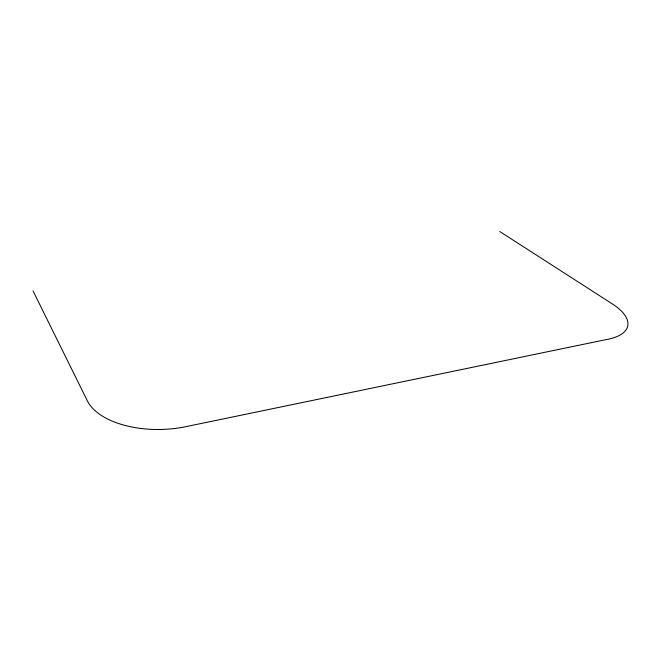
<?xml version="1.0" encoding="UTF-8"?>
<svg xmlns="http://www.w3.org/2000/svg" width="661" height="661" viewBox="0 0 661 661"><rect width="100%" height="100%" fill="white"/><g stroke="black" fill="none" stroke-linecap="round" stroke-linejoin="round"><path stroke-width="0.99" d="M499.749 231.515L612.392 303.953A59.548 24.697 12.2 0 1 608.475 339.118L185.601 426.717A74.867 39.536 -1.1 0 1 87.359 400.83L33.05 290.931"/></g></svg>
